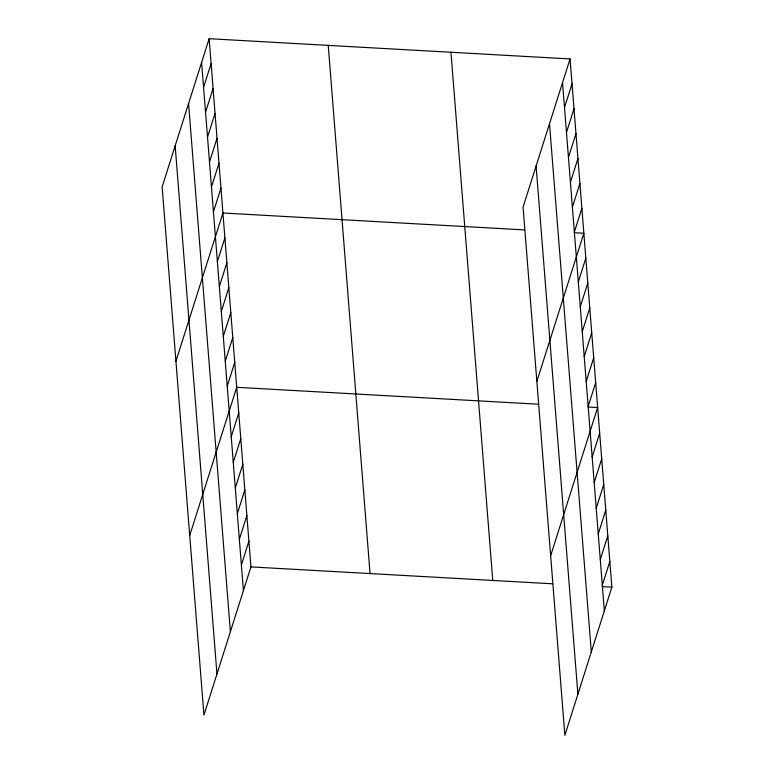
<?xml version="1.0" encoding="UTF-8"?>
<svg xmlns="http://www.w3.org/2000/svg" width="774" height="774" viewBox="0 0 774 774"><rect width="100%" height="100%" fill="white"/><g stroke="black" fill="none" stroke-linecap="round" stroke-linejoin="round"><path stroke-width="1.16" d="M209.135 38.7L162.134 186.873L203.939 715.06L250.94 566.897L209.135 38.7L570.061 58.94L611.866 587.127L564.865 735.3L523.06 207.103L570.061 58.94M203.572 87.336L211.108 63.603M205.545 112.24L213.073 88.497M207.519 137.133L215.046 113.401M209.493 162.037L217.02 138.304M211.457 186.94L218.994 163.208M213.43 211.834L220.958 188.101M175.93 361.177L222.931 213.005L524.308 229.897M217.368 261.641L224.905 237.908M219.342 286.544L226.869 262.802M221.316 311.438L228.843 287.705M223.289 336.342L230.816 312.609M225.253 361.245L232.79 337.503M227.227 386.139L234.754 362.406M189.727 535.482L236.728 387.31L538.104 404.202M231.233 436.7L238.76 412.968M233.255 462.359L240.791 438.616M235.286 488.007L242.823 464.274M237.318 513.665L244.845 489.932M239.35 539.323L246.877 515.581M241.382 564.972L248.909 541.239M564.498 107.567L572.034 83.834M566.471 132.47L573.998 108.737M568.445 157.374L575.972 133.641M570.419 182.277L577.946 158.535M572.383 207.171L579.919 183.438M574.356 232.074L581.884 208.341M536.856 381.408L583.857 233.235L574.327 232.703M578.294 281.871L585.831 258.139M580.268 306.775L587.795 283.042M582.241 331.678L589.769 307.946M584.215 356.582L591.742 332.839M586.179 381.476L593.716 357.743M588.153 406.379L595.68 382.646M550.653 555.713L597.654 407.54L588.124 407.008M592.158 456.931L599.686 433.198M594.18 482.589L601.717 458.856M596.212 508.247L603.749 484.514M598.244 533.896L605.771 510.163M600.276 559.554L607.803 535.821M602.307 585.212L609.835 561.479M250.94 566.897L552.317 583.789M602.336 586.595L611.866 587.127M562.534 82.673L604.339 610.87M549.501 123.734L591.317 651.931M536.082 166.042L577.888 694.239M450.952 52.255L492.757 580.452M328.244 45.376L370.049 573.573M201.608 62.433L243.413 590.63M188.575 103.503L230.391 631.69M175.156 145.802L216.962 673.999"/></g></svg>
